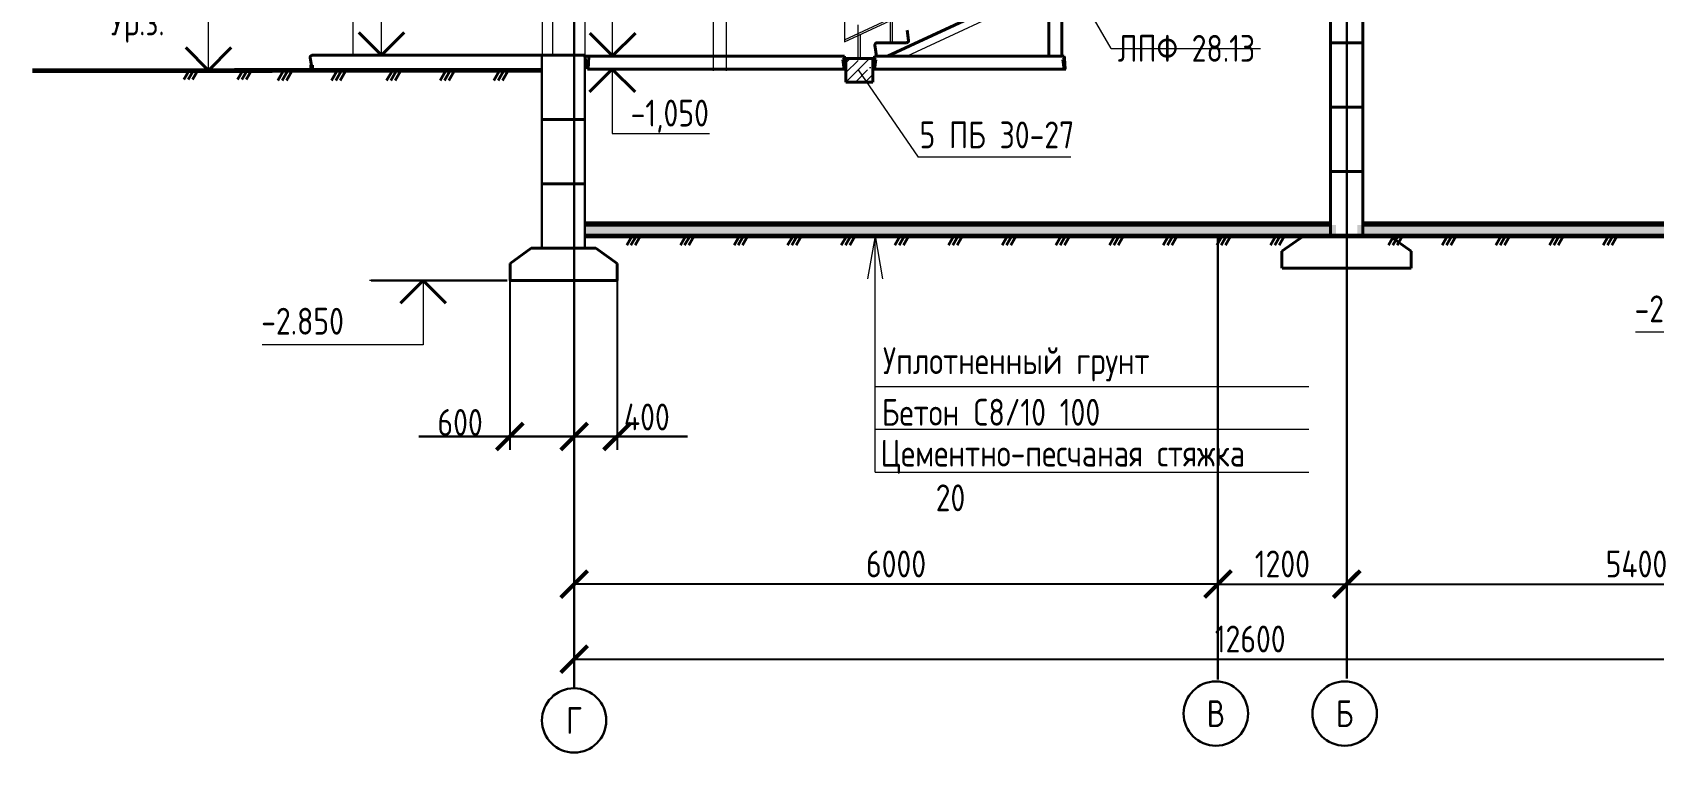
# Model space of a CAD drawing. Header units: millimetres. Extents: x 83035 to 329678, y -103769 to 22061.
# Drawn here: x 214419 to 229528, y -8599 to -1884 of the extents above; entities that cross this region are included whole.
import ezdxf

# ---------------------------------------------------------------- set-up
doc = ezdxf.new("R2010")
doc.units = ezdxf.units.MM
doc.header["$LTSCALE"] = 10
doc.linetypes.add('DASHED', pattern=[19.05, 12.7, -6.35])
for name, color, linetype, lineweight in [('Главный', 5, 'Continuous', 60), ('Лестница разрез', 36, 'Continuous', 20), ('Размерный', 3, 'Continuous', 30), ('Разрез', 5, 'Continuous', 40), ('Разрез тонкий', 5, 'Continuous', 20), ('Символ разрез', 3, 'Continuous', 20), ('Символьный', 3, 'Continuous', 30), ('Текст разрез', 244, 'Continuous', 20)]:
    doc.layers.add(name, color=color, linetype=linetype, lineweight=lineweight)
doc.styles.add('2.5', font='', dxfattribs={"height": 250})
doc.styles.add('big 3.5', font='', dxfattribs={"height": 125})
doc.styles.get('2.5').set_extended_font_data('GOST type A')
doc.styles.get('big 3.5').set_extended_font_data('GOST type A')
doc.dimstyles.new('Размеры', dxfattribs={"dimtxt": 250, "dimasz": 250, "dimexe": 125, "dimexo": 62.5, "dimgap": 62.5, "dimtad": 1, "dimtxsty": '2.5', "dimblk": 'ARCHTICK', "dimcen": 250, "dimadec": 0, "dimazin": 0, "dimtfac": 1, "dimtmove": 1, "dimatfit": 3, "dimfxl": 1.25, "dimarcsym": 0})

# ---------------------------------------------------------------- blocks, each defined once
blk = doc.blocks.new('_ArchTick')
at = {"color": 0, "linetype": 'ByBlock', "const_width": 0.15}
blk.add_lwpolyline([(-0.5, -0.5), (0.5, 0.5)], dxfattribs=at)
blk = doc.blocks.new('*D862')
at = {"layer": 'Размерный', "color": 0, "lineweight": -2}
for p, q in [((219468, -4143), (219468, -5776)), ((219868, -4143), (219868, -5776)), ((219468, -5651), (219868, -5651))]:
    blk.add_line(p, q, dxfattribs=at)
at = {"layer": 'Размерный', "color": 0, "lineweight": -2, "xscale": 250, "yscale": 250, "zscale": 250, "rotation": 180}
blk.add_blockref('_ArchTick', (219468, -5651), dxfattribs=at)
at = {"layer": 'Размерный', "color": 0, "lineweight": -2, "xscale": 250, "yscale": 250, "zscale": 250}
blk.add_blockref('_ArchTick', (219868, -5651), dxfattribs=at)
at = {"layer": 'Размерный', "color": 0, "insert": (220145, -5470), "char_height": 250, "attachment_point": 5, "style": '2.5'}
blk.add_mtext('400', dxfattribs=at)
blk = doc.blocks.new('*D867')
at = {"layer": 'Размерный', "color": 0, "linetype": 'ByBlock', "lineweight": -2, "ltscale": 500}
for p, q in [((226668, -7028), (226668, -6903)), ((232068, -7103), (232068, -6903)), ((226668, -7028), (232068, -7028))]:
    blk.add_line(p, q, dxfattribs=at)
at = {"layer": 'Размерный', "color": 0, "lineweight": -2, "ltscale": 500, "xscale": 250, "yscale": 250, "zscale": 250, "rotation": 180}
blk.add_blockref('_ArchTick', (226668, -7028), dxfattribs=at)
at = {"layer": 'Размерный', "color": 0, "lineweight": -2, "ltscale": 500, "xscale": 250, "yscale": 250, "zscale": 250}
blk.add_blockref('_ArchTick', (232068, -7028), dxfattribs=at)
at = {"layer": 'Размерный', "color": 0, "ltscale": 500, "insert": (229368, -6840), "char_height": 250, "attachment_point": 5, "style": '2.5'}
blk.add_mtext('5400', dxfattribs=at)
blk = doc.blocks.new('*D863')
at = {"layer": 'Размерный', "color": 0, "lineweight": -2}
for p, q in [((218868, -4143), (218868, -5776)), ((219468, -5589), (219468, -5526)), ((219468, -5651), (218868, -5651))]:
    blk.add_line(p, q, dxfattribs=at)
at = {"layer": 'Размерный', "color": 0, "lineweight": -2, "xscale": 250, "yscale": 250, "zscale": 250, "rotation": 180}
blk.add_blockref('_ArchTick', (218868, -5651), dxfattribs=at)
at = {"layer": 'Размерный', "color": 0, "lineweight": -2, "xscale": 250, "yscale": 250, "zscale": 250}
blk.add_blockref('_ArchTick', (219468, -5651), dxfattribs=at)
at = {"layer": 'Размерный', "color": 0, "insert": (218405, -5521), "char_height": 250, "attachment_point": 5, "style": '2.5'}
blk.add_mtext('600', dxfattribs=at)
blk = doc.blocks.new('*D864')
at = {"layer": 'Размерный', "color": 0, "linetype": 'ByBlock', "lineweight": -2, "ltscale": 500}
for p, q in [((225468, -7028), (225468, -6903)), ((225468, -7028), (226668, -7028)), ((226668, -6953), (226668, -7153))]:
    blk.add_line(p, q, dxfattribs=at)
at = {"layer": 'Размерный', "color": 0, "lineweight": -2, "ltscale": 500, "xscale": 250, "yscale": 250, "zscale": 250, "rotation": 180}
blk.add_blockref('_ArchTick', (225468, -7028), dxfattribs=at)
at = {"layer": 'Размерный', "color": 0, "lineweight": -2, "ltscale": 500, "xscale": 250, "yscale": 250, "zscale": 250}
blk.add_blockref('_ArchTick', (226668, -7028), dxfattribs=at)
at = {"layer": 'Размерный', "color": 0, "ltscale": 500, "insert": (226068, -6840), "char_height": 250, "attachment_point": 5, "style": '2.5'}
blk.add_mtext('1200', dxfattribs=at)
blk = doc.blocks.new('*D865')
at = {"layer": 'Размерный', "color": 0, "linetype": 'ByBlock', "lineweight": -2, "ltscale": 500}
for p, q in [((225468, -7028), (225468, -6903)), ((219468, -6953), (219468, -7153)), ((225468, -7028), (219468, -7028))]:
    blk.add_line(p, q, dxfattribs=at)
at = {"layer": 'Размерный', "color": 0, "lineweight": -2, "ltscale": 500, "xscale": 250, "yscale": 250, "zscale": 250, "rotation": 180}
blk.add_blockref('_ArchTick', (219468, -7028), dxfattribs=at)
at = {"layer": 'Размерный', "color": 0, "lineweight": -2, "ltscale": 500, "xscale": 250, "yscale": 250, "zscale": 250}
blk.add_blockref('_ArchTick', (225468, -7028), dxfattribs=at)
at = {"layer": 'Размерный', "color": 0, "ltscale": 500, "insert": (222468, -6840), "char_height": 250, "attachment_point": 5, "style": '2.5'}
blk.add_mtext('6000', dxfattribs=at)
blk = doc.blocks.new('*D866')
at = {"layer": 'Размерный', "color": 0, "linetype": 'ByBlock', "lineweight": -2, "ltscale": 500}
for p, q in [((219468, -7653), (219468, -7853)), ((232068, -7653), (232068, -7853)), ((219468, -7728), (232068, -7728))]:
    blk.add_line(p, q, dxfattribs=at)
at = {"layer": 'Размерный', "color": 0, "lineweight": -2, "ltscale": 500, "xscale": 250, "yscale": 250, "zscale": 250, "rotation": 180}
blk.add_blockref('_ArchTick', (219468, -7728), dxfattribs=at)
at = {"layer": 'Размерный', "color": 0, "lineweight": -2, "ltscale": 500, "xscale": 250, "yscale": 250, "zscale": 250}
blk.add_blockref('_ArchTick', (232068, -7728), dxfattribs=at)
at = {"layer": 'Размерный', "color": 0, "ltscale": 500, "insert": (225768, -7540), "char_height": 250, "attachment_point": 5, "style": '2.5'}
blk.add_mtext('12600', dxfattribs=at)
blk = doc.blocks.new('145')
at = {"layer": 'Символьный', "color": 0, "lineweight": 20, "ltscale": 500}
blk.add_line((-150700, -3411), (-152200, -3411), dxfattribs=at)
at = {"layer": 'Символьный', "color": 0, "lineweight": 20}
blk.add_line((-150700, -4011), (-150700, -3411), dxfattribs=at)
at = {"layer": 'Символьный', "color": 0, "lineweight": 40}
for q in [(-150912, -3799), (-150488, -3799)]:
    blk.add_line((-150700, -4011), q, dxfattribs=at)
at = {"layer": 'Текст разрез', "color": 0, "lineweight": 20, "ltscale": 0.5, "char_height": 250, "width": 698.83, "attachment_point": 3, "style": 'big 3.5'}
for s, insert in [('-1,050', (-150920, -3124)), ('{\\fGOST type A|b0|i0|c204|p34;Ур.з.}', (-151109, -3435))]:
    blk.add_mtext(s, dxfattribs=dict(at, insert=insert))
blk = doc.blocks.new('80')
at = {"layer": 'Главный', "color": 0, "lineweight": 40}
for p, q in [((-149428, -4280), (-149478, -4367)), ((-149388, -4280), (-149438, -4367)), ((-149348, -4280), (-149398, -4367)), ((-148928, -4280), (-148978, -4367)), ((-148888, -4280), (-148938, -4367)), ((-148848, -4280), (-148898, -4367)), ((-148414, -4280), (-148464, -4367)), ((-148374, -4280), (-148424, -4367)), ((-148334, -4280), (-148384, -4367)), ((-147914, -4280), (-147964, -4367)), ((-147874, -4280), (-147924, -4367)), ((-147834, -4280), (-147884, -4367)), ((-147414, -4280), (-147464, -4367)), ((-147374, -4280), (-147424, -4367)), ((-147334, -4280), (-147384, -4367))]:
    blk.add_line(p, q, dxfattribs=at)
blk = doc.blocks.new('73')
at = {"layer": 'Разрез', "color": 0, "ltscale": 500}
for p, q in [((-134214, -5554), (-134412, -5697)), ((-134214, -5554), (-133614, -5554)), ((-133414, -5697), (-133614, -5554)), ((-134412, -5854), (-134412, -5696)), ((-133414, -5696), (-133414, -5854)), ((-134414, -5854), (-133414, -5854))]:
    blk.add_line(p, q, dxfattribs=at)

msp = doc.modelspace()

# ---------------------------------------------------------------- hatches: boundary and pattern name
at = {"layer": 'Разрез тонкий'}
h = msp.add_hatch(dxfattribs=at)
h.set_pattern_fill('ANSI35', color=0, scale=20, style=0)
h.set_pattern_definition([(45, (222000.81, -2346.49), (-89.803, 89.803), []), (45, (222090.61, -2346.49), (-89.8, 89.8), [158.75, -31.75, 0, -31.75])])
h.paths.add_polyline_path([(222250.809, -2126.487), (222000.809, -2126.487), (222000.809, -2346.487), (222250.809, -2346.487)])
h = msp.add_hatch(dxfattribs=at)
h.set_pattern_fill('ANSI36', color=0, scale=25, style=0)
h.set_pattern_definition([(45, (234167.58, 9579.22), (42.09495, 154.34815), [198.4375, -39.6875, 0, -39.6875])])
h.paths.add_polyline_path([(226567.584, -3680.78), (219567.584, -3680.78), (219567.584, -3780.78), (219667.584, -3780.78), (226367.584, -3780.78), (226567.584, -3780.78)])
h.paths.add_polyline_path([(231967.584, -3780.78), (231967.584, -3680.78), (226767.584, -3680.78), (226767.584, -3780.78)])

# ---------------------------------------------------------------- linework, layer by layer
at = {"layer": 'Главный', "color": 0, "lineweight": 40}
for p, q in [((215881.057, -2237.826), (215831.057, -2324.429)), ((215921.057, -2237.826), (215871.057, -2324.429)), ((215961.057, -2237.826), (215911.057, -2324.429)), ((216381.057, -2237.826), (216331.057, -2324.429)), ((216421.057, -2237.826), (216371.057, -2324.429)), ((216461.057, -2237.826), (216411.057, -2324.429)), ((220007.571, -3780.78), (219957.571, -3867.382)), ((220047.571, -3780.78), (219997.571, -3867.382)), ((220087.571, -3780.78), (220037.571, -3867.382)), ((220507.571, -3780.78), (220457.571, -3867.382)), ((220547.571, -3780.78), (220497.571, -3867.382)), ((220587.571, -3780.78), (220537.571, -3867.382)), ((221007.571, -3780.78), (220957.571, -3867.382)), ((221047.571, -3780.78), (220997.571, -3867.382)), ((221087.571, -3780.78), (221037.571, -3867.382)), ((221507.571, -3780.78), (221457.571, -3867.382)), ((221547.571, -3780.78), (221497.571, -3867.382)), ((221587.571, -3780.78), (221537.571, -3867.382)), ((222007.571, -3780.78), (221957.571, -3867.382)), ((222047.571, -3780.78), (221997.571, -3867.382)), ((222087.571, -3780.78), (222037.571, -3867.382)), ((222507.571, -3780.78), (222457.571, -3867.382)), ((222547.571, -3780.78), (222497.571, -3867.382)), ((222587.571, -3780.78), (222537.571, -3867.382)), ((223007.571, -3780.78), (222957.571, -3867.382)), ((223047.571, -3780.78), (222997.571, -3867.382)), ((223087.571, -3780.78), (223037.571, -3867.382)), ((223507.571, -3780.78), (223457.571, -3867.382)), ((223547.571, -3780.78), (223497.571, -3867.382)), ((223587.571, -3780.78), (223537.571, -3867.382)), ((224007.571, -3780.78), (223957.571, -3867.382)), ((224047.571, -3780.78), (223997.571, -3867.382)), ((224087.571, -3780.78), (224037.571, -3867.382)), ((224507.571, -3780.78), (224457.571, -3867.382)), ((224547.571, -3780.78), (224497.571, -3867.382)), ((224587.571, -3780.78), (224537.571, -3867.382)), ((225007.571, -3780.78), (224957.571, -3867.382)), ((225047.571, -3780.78), (224997.571, -3867.382)), ((225087.571, -3780.78), (225037.571, -3867.382)), ((225507.571, -3780.78), (225457.571, -3867.382)), ((225547.571, -3780.78), (225497.571, -3867.382)), ((225587.571, -3780.78), (225537.571, -3867.382)), ((226007.571, -3780.78), (225957.571, -3867.382)), ((226047.571, -3780.78), (225997.571, -3867.382)), ((226087.571, -3780.78), (226037.571, -3867.382)), ((227107.571, -3780.78), (227057.571, -3867.382)), ((227147.571, -3780.78), (227097.571, -3867.382)), ((227187.571, -3780.78), (227137.571, -3867.382)), ((227607.571, -3780.78), (227557.571, -3867.382)), ((227647.571, -3780.78), (227597.571, -3867.382)), ((227687.571, -3780.78), (227637.571, -3867.382)), ((228107.571, -3780.78), (228057.571, -3867.382)), ((228147.571, -3780.78), (228097.571, -3867.382)), ((228187.571, -3780.78), (228137.571, -3867.382)), ((228607.571, -3780.78), (228557.571, -3867.382)), ((228647.571, -3780.78), (228597.571, -3867.382)), ((228687.571, -3780.78), (228637.571, -3867.382)), ((229107.571, -3780.78), (229057.571, -3867.382)), ((229147.571, -3780.78), (229097.571, -3867.382)), ((229187.571, -3780.78), (229137.571, -3867.382))]:
    msp.add_line(p, q, dxfattribs=at)
at = {"layer": 'Лестница разрез', "color": 0}
for p, q in [((221987.584, -1952.208), (223790.644, -1110.78)), ((221987.584, -1972.208), (223790.644, -1130.78)), ((221987.584, -1271.549), (221987.584, -1972.208)), ((222116.054, -2120.78), (222116.054, -1812.255)), ((222416.054, -1980.78), (222416.054, -1772.255)), ((222436.054, -1980.78), (222436.054, -1762.922)), ((222136.054, -2120.78), (222136.054, -1902.922))]:
    msp.add_line(p, q, dxfattribs=at)
at = {"layer": 'Размерный', "color": 0, "ltscale": 0.2}
for p, q in [((219467.584, -7999.088), (219467.584, 15297.318)), ((226667.584, -7909.487), (226667.584, 13089.722)), ((225467.584, -7916.157), (225467.584, -3780.78))]:
    msp.add_line(p, q, dxfattribs=at)
at = {"layer": 'Размерный', "color": 0, "ltscale": 500}
for p, q in [((220524.705, -5651.094), (218020.291, -5651.094)), ((219867.584, -5651.094), (220524.705, -5651.094))]:
    msp.add_line(p, q, dxfattribs=at)
at = {"layer": 'Размерный', "color": 0, "ltscale": 0.5}
for centre in [(219467.584, -8299.088), (225448.117, -8235.517), (226648.457, -8235.517)]:
    msp.add_circle(centre, 300, dxfattribs=at)
at = {"layer": 'Разрез', "color": 0}
for p, q in [((223898.619, -1403.321), (222387.674, -2106.694)), ((226517.584, -3780.78), (226517.584, -1400.78)), ((226817.584, -1400.78), (226817.584, -3780.78)), ((223892.584, -2105.195), (223892.584, -1580.78)), ((224012.584, -2102.735), (224012.584, -1580.78)), ((222570.845, -1863.608), (222584.323, -1957.951)), ((217027.312, -2097.056), (219567.584, -2097.056)), ((219567.672, -2106.676), (220816.061, -2106.676)), ((220816.061, -2106.676), (221985.809, -2106.487)), ((221985.809, -2106.487), (221987.058, -2124.798)), ((222265.809, -2106.487), (222264.561, -2124.798)), ((222265.809, -2106.487), (224035.809, -2106.487)), ((222270.845, -2003.608), (222285.159, -2106.796)), ((222564.524, -1980.78), (222287.584, -1980.78)), ((224035.809, -2106.487), (224037.058, -2124.798)), ((217007.584, -2120.344), (217019.821, -2193.768)), ((220800.809, -2226.487), (219590.809, -2226.487)), ((222000.809, -2226.487), (220800.809, -2226.487)), ((221987.058, -2124.798), (221971.34, -2137.866)), ((221983.797, -2226.487), (221971.34, -2137.866)), ((221985.809, -2126.487), (222264.446, -2126.487)), ((221999.816, -2346.692), (221999.816, -2126.692)), ((222250.809, -2126.487), (222250.809, -2346.487)), ((224050.809, -2226.487), (222250.809, -2226.487)), ((222264.561, -2124.798), (222280.279, -2137.866)), ((222267.822, -2226.487), (222280.279, -2137.866)), ((224037.058, -2124.798), (224021.34, -2137.866)), ((224033.797, -2226.487), (224021.34, -2137.866)), ((222250.809, -2346.487), (222000.809, -2346.487)), ((219567.584, -3660.78), (226517.584, -3660.78)), ((219567.584, -3680.78), (226517.584, -3680.78)), ((226817.584, -3660.78), (231967.584, -3660.78)), ((226817.584, -3680.78), (231967.584, -3680.78))]:
    msp.add_line(p, q, dxfattribs=at)
at = {"layer": 'Разрез', "color": 0, "lineweight": 30}
for p, q in [((219166.951, -3897.21), (219166.951, -2096.719)), ((219566.951, -3897.21), (219567.036, -2096.719))]:
    msp.add_line(p, q, dxfattribs=at)
at = {"layer": 'Разрез', "color": 0, "linetype": 'DASHED'}
for p, q in [((219568.059, -2107.015), (219590.566, -2224.831)), ((219604.561, -2108.372), (219597.628, -2226.487)), ((221987.058, -2124.798), (221993.991, -2226.487)), ((222264.561, -2124.798), (222257.628, -2226.487)), ((224037.058, -2124.798), (224043.991, -2226.487))]:
    msp.add_line(p, q, dxfattribs=at)
at = {"layer": 'Разрез', "color": 0, "ltscale": 500}
for p, q in [((226521.272, -1980.78), (226815.775, -1980.78)), ((219166.951, -2697.21), (219566.951, -2697.21)), ((226521.29, -2580.78), (226819.669, -2580.78)), ((219166.951, -3297.21), (219566.951, -3297.21)), ((226517.368, -3180.78), (226817.795, -3180.78)), ((226267.584, -3780.78), (226064.364, -3922.921)), ((226064.364, -4080.78), (226064.364, -3922.921)), ((226667.584, -3780.78), (226267.584, -3780.78)), ((226667.584, -3780.78), (227067.584, -3780.78)), ((227067.584, -3780.78), (227268.686, -3922.921)), ((227268.686, -4080.78), (227268.686, -3922.921)), ((227267.584, -4080.78), (226067.584, -4080.78)), ((226667.584, -4080.78), (227267.584, -4080.78))]:
    msp.add_line(p, q, dxfattribs=at)
at = {"layer": 'Разрез', "color": 0, "lineweight": 60}
for p, q in [((214419.099, -2237.826), (216654.243, -2237.826)), ((216303.702, -2235.939), (219167.584, -2235.939)), ((217019.114, -2188.898), (217019.114, -2238.898)), ((219565.533, -3780.78), (226367.584, -3780.78)), ((226367.584, -3780.78), (232367.584, -3780.78))]:
    msp.add_line(p, q, dxfattribs=at)
at = {"layer": 'Разрез', "color": 0}
for centre, start, end in [((222564.524, -1960.78), 270, 8.1301024), ((217027.312, -2117.056), 90, 189.4623222), ((222290.644, -2000.78), 90, 188.1301024), ((216301.733, -2256.114), 90, 113.879481)]:
    msp.add_arc(centre, 20, start, end, dxfattribs=at)
at = {"layer": 'Разрез тонкий', "color": 0}
for p, q in [((217407.584, -2097.056), (217407.584, 272.944)), ((219168.282, -104.109), (219168.282, -2174.109)), ((219264.918, -29.109), (219264.918, -2094.544)), ((219567.584, -32.13), (219567.584, -2250.78)), ((220767.584, -2240.78), (220767.584, -180.78)), ((220887.584, -2240.78), (220887.584, -180.78)), ((223937.089, -1469.268), (222570.088, -2106.694)), ((219565.533, -3780.78), (219667.584, -3780.78)), ((226967.584, -4080.78), (226367.584, -4080.78)), ((226667.584, -4680.78), (226667.584, -4580.78)), ((226667.584, -4780.78), (226667.584, -4680.78))]:
    msp.add_line(p, q, dxfattribs=at)
at = {"layer": 'Разрез тонкий', "color": 0, "ltscale": 500}
msp.add_line((226667.584, -3780.78), (226667.584, -3200.78), dxfattribs=at)
at = {"layer": 'Символ разрез', "color": 0}
for p, q in [((224473.992, -2034.237), (224067.369, -1338.808)), ((224473.992, -2034.237), (225865.271, -2034.237)), ((222115.121, -2232.295), (222672.367, -3046.096)), ((224095.144, -3046.096), (222672.367, -3046.096)), ((222271.626, -3780.78), (222201.608, -4181.694)), ((222271.626, -3780.78), (222341.644, -4181.694)), ((222271.626, -5184.929), (226314.497, -5184.929)), ((222271.626, -5584.929), (226314.497, -5584.929)), ((222271.626, -5984.929), (226314.497, -5984.929))]:
    msp.add_line(p, q, dxfattribs=at)
at = {"layer": 'Символ разрез', "color": 0, "ltscale": 0.5}
msp.add_line((222271.626, -5984.929), (222271.626, -3780.78), dxfattribs=at)
at = {"layer": 'Символьный', "color": 0, "lineweight": 20}
for p, q in [((217671.726, -2097.056), (217671.726, -1497.056)), ((219826.699, -2103.242), (219826.699, -1503.242)), ((219823.07, -2226.677), (219823.07, -2826.677)), ((219823.07, -2826.677), (220728.665, -2826.677)), ((218844.679, -4195.689), (217560.555, -4195.689)), ((218060.555, -4195.689), (218060.555, -4795.689))]:
    msp.add_line(p, q, dxfattribs=at)
at = {"layer": 'Символьный', "color": 0, "lineweight": 40}
for p, q in [((217671.726, -2097.056), (217459.594, -1884.924)), ((217671.726, -2097.056), (217883.858, -1884.924)), ((219826.699, -2103.242), (219614.567, -1891.11)), ((219826.699, -2103.242), (220038.831, -1891.11)), ((219823.07, -2226.677), (219610.938, -2438.809)), ((219823.07, -2226.677), (220035.202, -2438.809)), ((218060.555, -4195.689), (217848.423, -4407.821)), ((218060.555, -4195.689), (218272.687, -4407.821))]:
    msp.add_line(p, q, dxfattribs=at)
at = {"layer": 'Символьный', "color": 0}
msp.add_line((218844.679, -4195.689), (217576.968, -4195.689), dxfattribs=at)
at = {"layer": 'Символьный', "color": 0, "lineweight": 20, "ltscale": 500}
for p, q in [((230859.599, -4680.252), (229359.599, -4680.252)), ((218060.555, -4795.689), (216560.555, -4795.689))]:
    msp.add_line(p, q, dxfattribs=at)

# ---------------------------------------------------------------- block references
at = {"layer": 'Разрез', "color": 0}
for name, p in [('145', (366760.733, 1773.405)), ('80', (366184.345, 2033.987)), ('73', (353282.511, 1656.974))]:
    msp.add_blockref(name, p, dxfattribs=at)

# ---------------------------------------------------------------- texts
at = {"layer": 'Размерный', "color": 0, "ltscale": 0.5, "char_height": 250, "width": 223.28661, "attachment_point": 5, "style": '2.5'}
for s, insert in [('{\\fGOST type A|b0|i0|c204|p34;В}', (225448.117, -8235.517)), ('{\\fGOST type A|b0|i0|c204|p34;Б}', (226648.457, -8235.517)), ('{\\fGOST type A|b0|i0|c204|p34;Г}', (219467.584, -8299.088))]:
    msp.add_mtext(s, dxfattribs=dict(at, insert=insert))
at = {"layer": 'Текст разрез', "color": 0, "ltscale": 0.5, "insert": (225174.573, -2032.613), "char_height": 250, "width": 1316.68051, "attachment_point": 5, "style": '2.5'}
msp.add_mtext('ЛПФ 28.13', dxfattribs=at)
at = {"layer": 'Текст разрез', "color": 0, "lineweight": 20, "ltscale": 0.5, "insert": (219994.135, -2819.751), "char_height": 250, "width": 698.82873, "attachment_point": 7, "style": 'big 3.5'}
msp.add_mtext('-1,050', dxfattribs=at)
at = {"layer": 'Текст разрез', "color": 0, "char_height": 250, "style": '2.5'}
for s, insert, width, attachment_point in [('5 {\\fGOST type A|b0|i0|c204|p34;ПБ} 30-27', (222686.545, -2714.576), 1425.92192, 1), ('-2{\\fGOST type A|b0|i0|c204|p34;.8}20', (229350.411, -4336.405), 742.76494, 1), ('-2.850', (216551.367, -4451.842), 742.76494, 1), ('{\\fGOST type A|b0|i0|c204|p34;Уплотненный грунт}', (222345.849, -5138.115), 4000.6321, 7), ('{\\fGOST type A|b0|i0|c204|p34;Бетон C8/10 100}', (222335.001, -5550.64), 4000.6321, 7), ('Цементно-песчаная стяжка         20', (222324.616, -6348.549), 4000.6321, 7)]:
    msp.add_mtext(s, dxfattribs=dict(at, insert=insert, width=width, attachment_point=attachment_point))

# ---------------------------------------------------------------- dimensions: what is measured, and where the dimension line sits
at = {"layer": 'Размерный', "color": 0}
for base, p1, p2, picture, middle in [((218867.584, -5651.094), (219467.584, -5651.094), (218867.584, -4080.78), '*D863', (218404.572, -5708.53)), ((219867.584, -5651.094), (219467.584, -4080.78), (219867.584, -4080.78), '*D862', (220144.713, -5657.431))]:
    dim = msp.add_linear_dim(base=base, p1=p1, p2=p2, dimstyle='Размеры', dxfattribs=at)
    dim.commit()
    dim.dimension.update_dxf_attribs({"geometry": picture, "text_midpoint": middle, "dimtype": 160})
at = {"layer": 'Размерный', "color": 0, "ltscale": 500}
for base, p1, p2, picture, middle in [((219467.584, -7027.78), (225467.584, -7027.78), (219467.584, -5180.78), '*D865', (222467.584, -6840.28)), ((226667.584, -7027.78), (225467.584, -7027.78), (226667.584, -5430.78), '*D864', (226067.584, -6840.28)), ((232067.584, -7027.78), (226667.584, -7027.78), (232067.584, -7999.088), '*D867', (229367.584, -6840.28)), ((232067.584, -7727.78), (219467.584, -7027.78), (232067.584, -7027.78), '*D866', (225767.584, -7540.28))]:
    dim = msp.add_linear_dim(base=base, p1=p1, p2=p2, dimstyle='Размеры', override={"dimfxl": 75, "dimfxlon": 1}, dxfattribs=at)
    dim.commit()
    dim.dimension.update_dxf_attribs({"geometry": picture, "text_midpoint": middle})

doc.saveas('drawing.dxf')
